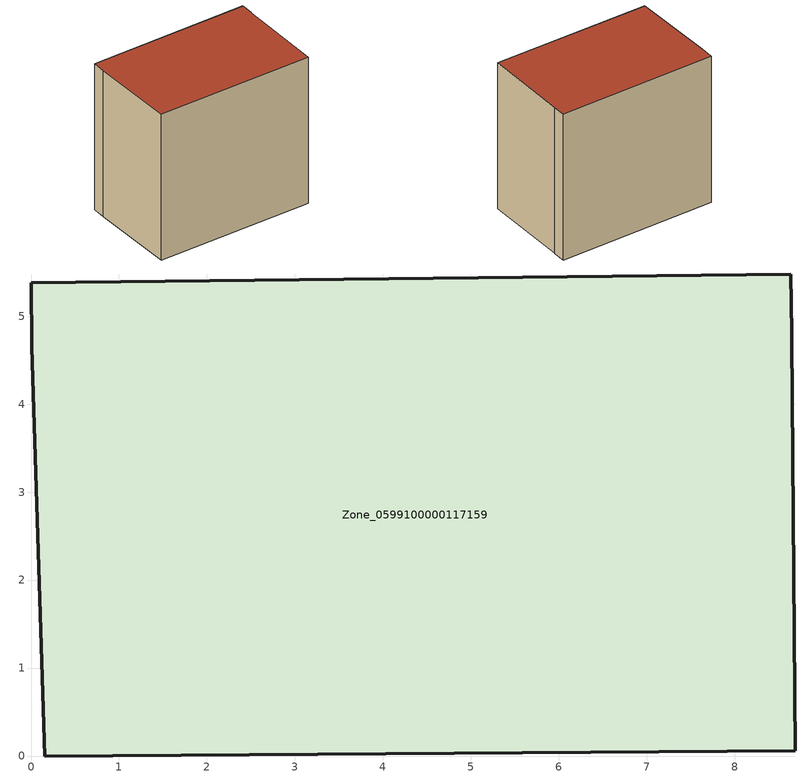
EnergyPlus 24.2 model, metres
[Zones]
Zone_0599100000117159
 floor ground (C_G): 0.01,4.65 0,5.38 8.64,5.48 8.65,4.81 8.65,4.74 8.69,0.06 0.16,0 z0
 wall outside (C_F): 8.65,4.74 8.65,4.81 8.64,5.48 0,5.38 0.01,4.65 0.16,0 8.69,0.06 8.65,4.74 z0:8.33
 roof outside (C_R): 8.69,0.06 8.65,4.74 8.65,4.81 8.64,5.48 0,5.38 0.01,4.65 0.16,0 z8.33
[BUILDING]
Pand.0599100000117159: North Axis=0; Terrain=City; Loads Convergence Tolerance Value=0.04; Temperature Convergence Tolerance Value=0.4; Solar Distribution=FullExterior; Maximum Number of Warmup Days=25; Minimum Number of Warmup Days=1
[Site:Location]
Rotterdam.The.Hague.AP_ZH_NLD Design_Conditions: Latitude=51.96; Longitude=4.45; Time Zone=1; Elevation=-4.5
[SITE:GROUNDTEMPERATURE:BUILDINGSURFACE]
18, 18, 18, 18, 18, 18, 18, 18, 18, 18, 18, 18
[MATERIAL] Thermal Absorptance=0.9; Solar Absorptance=0.7; Visible Absorptance=0.7
Name | Roughness | Thickness | Conductivity | Density | Specific Heat
G.TI.1975-1991 | MediumSmooth | 0.15 | 0.288461 | 540 | 1210
F.TI.1975-1991 | Rough | 0.3 | 0.230769 | 1920 | 840
R.TI.1975-1991 | MediumRough | 0.2 | 0.153846 | 1500 | 1000
[CONSTRUCTION]
C_G: G.TI.1975-1991
C_F: F.TI.1975-1991
C_R: R.TI.1975-1991
[ZONE]
Zone_0599100000117159: Type=1; Multiplier=1; Ceiling Height=Autocalculate; Volume=Autocalculate; Floor Area=autocalculate; Part of Total Floor Area=Yes
[ZONEINFILTRATION:DESIGNFLOWRATE]
Infil_Zone_0599100000117159: Zone or ZoneList or Space or SpaceList=Zone_0599100000117159; Schedule=AlwaysOn; Design Flow Rate Calculation Method=Flow/Area; Flow Rate per Floor Area=0.003; Constant Term Coefficient=1; Temperature Term Coefficient=0; Velocity Term Coefficient=0; Velocity Squared Term Coefficient=0
[HVACTEMPLATE:ZONE:IDEALLOADSAIRSYSTEM]
Zone_0599100000117159: Maximum Heating Supply Air Temperature=50; Minimum Cooling Supply Air Temperature=13; Maximum Heating Supply Air Humidity Ratio=0.0156; Minimum Cooling Supply Air Humidity Ratio=0.0077; Heating Limit=NoLimit; Cooling Limit=NoLimit; Dehumidification Control Type=ConstantSensibleHeatRatio; Cooling Sensible Heat Ratio=0.7; Dehumidification Setpoint=60; Humidification Control Type=None; Humidification Setpoint=30; Outdoor Air Method=None; Outdoor Air Flow Rate per Person=0.00944; Outdoor Air Flow Rate per Zone Floor Area=0; Outdoor Air Flow Rate per Zone=0; Demand Controlled Ventilation Type=None; Outdoor Air Economizer Type=NoEconomizer; Heat Recovery Type=None; Sensible Heat Recovery Effectiveness=0.7; Latent Heat Recovery Effectiveness=0.65
[ZONECONTROL:THERMOSTAT]
ThermostatControl_Zone_0599100000117159: Zone or ZoneList=Zone_0599100000117159; Control Type Schedule=DualSetpointControlType; Control 1=Thermostat_Zone_0599100000117159; Temperature Difference Between Cutout And Setpoint=0
[THERMOSTATSETPOINT:DUALSETPOINT]
Thermostat_Zone_0599100000117159: Heating Setpoint Temperature Schedule=HeatingSetpoint_Zone_0599100000117159; Cooling Setpoint Temperature Schedule=CoolingSetpoint_Zone_0599100000117159
[SCHEDULE:COMPACT]
HeatingSetpoint_Zone_0599100000117159: Through: 12/31, For: AllDays, Until: 24:00, 21
CoolingSetpoint_Zone_0599100000117159: Through: 12/31, For: AllDays, Until: 24:00, 24
DualSetpointControlType: Through: 12/31, For: AllDays, Until: 24:00, 4
AlwaysOn: Through: 12/31, For: AllDays, Until: 24:00, 1
